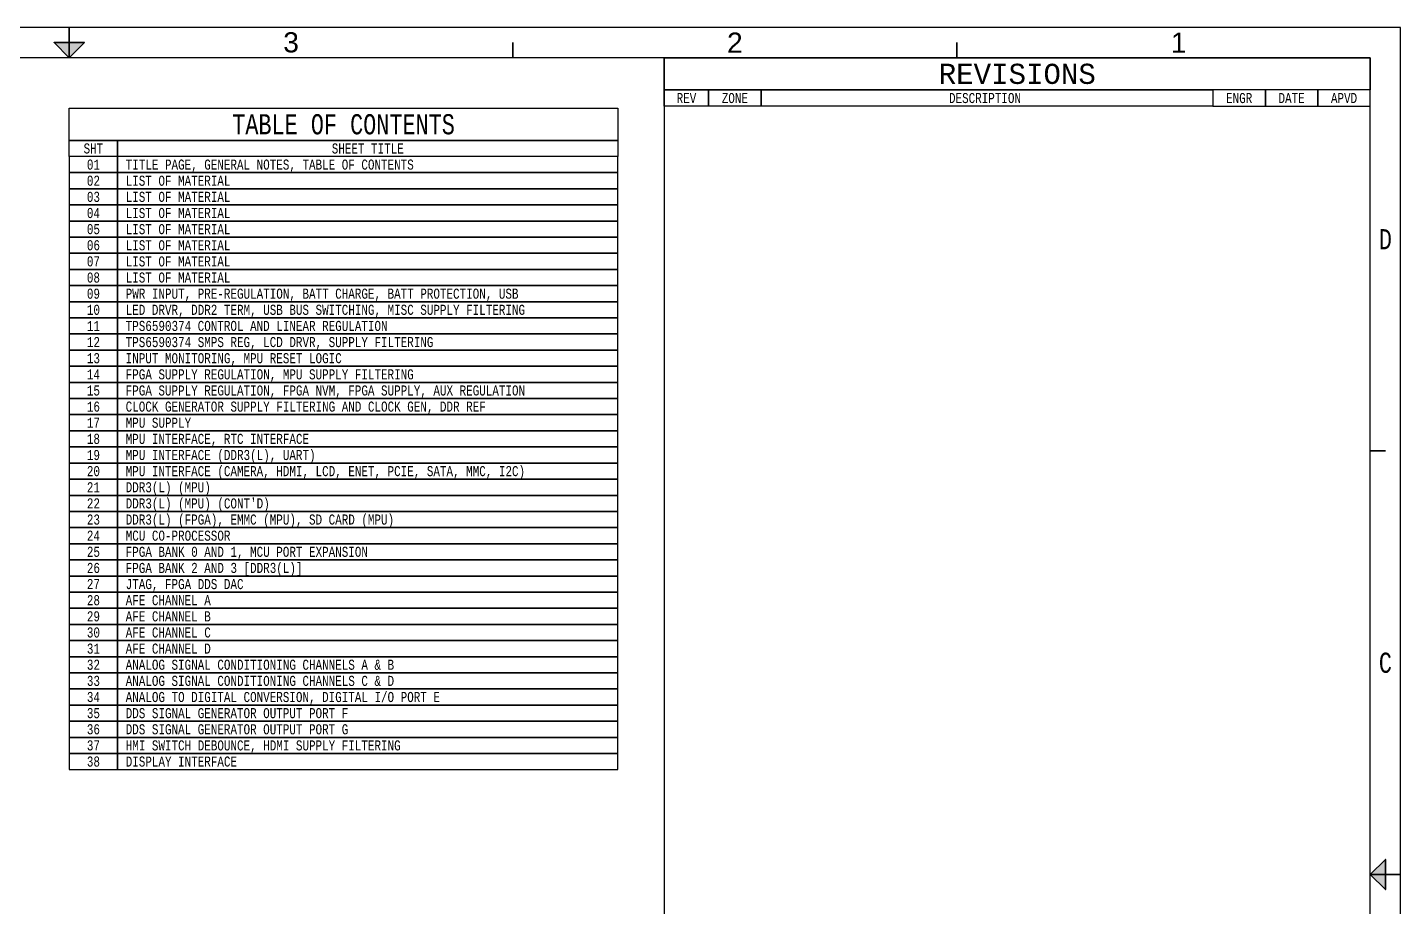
# Paper-space layout '01' of a CAD drawing. Header units: inches. Extents: x 0.2 to 16.8, y 0.2 to 10.8.
# Drawn here: x 8.24 to 16.75, y 5.3 to 10.75 of the extents above; entities that cross this region are included whole.
import ezdxf
from ezdxf.enums import TextEntityAlignment as Align

# ---------------------------------------------------------------- set-up
doc = ezdxf.new("R2010")
doc.units = ezdxf.units.IN
doc.header["$MEASUREMENT"] = 0
doc.layers.add('BORDER', color=13, linetype='Continuous')
doc.layers.add('TEXT', color=252, linetype='Continuous')
doc.styles.add('Monotxt_75', font='monotxt.shx', dxfattribs={"width": 0.75})
doc.styles.get("Standard").update_dxf_attribs({"font": 'arial.ttf'})

# ---------------------------------------------------------------- blocks, each defined once
blk = doc.blocks.new('ANSI B Frame')
at = {"layer": 'BORDER', "lineweight": 35}
h = blk.add_hatch(color=256, dxfattribs=at)
h.dxf.hatch_style = 1
h.paths.add_polyline_path([(8.59375, 10.65625), (8.5, 10.65625), (8.5, 10.5625)])
h.paths.add_polyline_path([(8.5, 10.5625), (8.5, 10.65625), (8.40625, 10.65625)])
h = blk.add_hatch(color=256, dxfattribs=at)
h.dxf.hatch_style = 1
h.paths.add_polyline_path([(16.65625, 5.59375), (16.65625, 5.5), (16.5625, 5.5)])
h.paths.add_polyline_path([(16.5625, 5.5), (16.65625, 5.5), (16.65625, 5.40625)])
at = {"layer": 'BORDER'}
for points in [[(0.25, 0.25), (16.75, 0.25), (16.75, 10.75), (0.25, 10.75)], [(0.4375, 0.4375), (16.5625, 0.4375), (16.5625, 10.5625), (0.4375, 10.5625)]]:
    blk.add_lwpolyline(points, close=True, dxfattribs=at)
at = {"layer": 'BORDER', "lineweight": 35}
for points in [[(8.5, 10.5625), (8.5, 10.75)], [(11.25, 10.65625), (11.25, 10.5625)], [(14, 10.65625), (14, 10.5625)], [(16.65625, 8.125), (16.5625, 8.125)], [(16.5625, 5.5), (16.75, 5.5)]]:
    blk.add_lwpolyline(points, dxfattribs=at)
for points in [[(8.5, 10.5625), (8.59375, 10.65625), (8.40625, 10.65625)], [(16.5625, 5.5), (16.65625, 5.59375), (16.65625, 5.40625)]]:
    blk.add_lwpolyline(points, close=True, dxfattribs=at)
at = {"layer": 'BORDER', "style": 'Monotxt_75', "width": 0.75}
for s, p in [('D', (16.65625, 9.4375)), ('C', (16.65625, 6.8125))]:
    blk.add_text(s, height=0.125, dxfattribs=at).set_placement(p, align=Align.MIDDLE_CENTER)
at = {"layer": 'BORDER', "flags": 8}
for tag, p in [('ZN6', (1.625, 10.65787)), ('ZN5', (4.375, 10.66009)), ('ZN3', (9.875, 10.65796)), ('ZN4', (7.125, 10.65625)), ('ZN2', (12.625, 10.65574)), ('ZN1', (15.375, 10.65574)), ('ZN6', (1.625, 0.34375)), ('ZN5', (4.375, 0.34375)), ('ZN4', (7.125, 0.34375)), ('ZN3', (9.875, 0.34375)), ('ZN2', (12.625, 0.34375)), ('ZN1', (15.375, 0.34375))]:
    blk.add_attdef(tag, text='', height=0.125, dxfattribs=at).set_placement(p, align=Align.MIDDLE_CENTER)
at = {"layer": 'TEXT', "style": 'Monotxt_75', "width": 0.75, "flags": 8}
for tag, height, p in [('DESRP', 0.0625, (13.625, 1)), ('DWG_NO', 0.1875, (13.9625, 0.7125))]:
    blk.add_attdef(tag, text='', height=height, dxfattribs=at).set_placement(p, align=Align.MIDDLE_LEFT)
for tag, height, p in [('SHTSZ', 0.1875, (13.7375, 0.7125)), ('REV', 0.1875, (16.4125, 0.7125)), ('SCALE', 0.0625, (14.15625, 0.5)), ('REVDATE', 0.0625, (15.11875, 0.5)), ('CURRSHT', 0.0625, (16.0625, 0.5)), ('LASTSHT', 0.0625, (16.4375, 0.5))]:
    blk.add_attdef(tag, text='', height=height, dxfattribs=at).set_placement(p, align=Align.MIDDLE_CENTER)
blk = doc.blocks.new('ANSI B Front')
at = {"layer": 'BORDER'}
for points in [[(12.1875, 0.4375), (16.5625, 0.4375), (16.5625, 10.5625), (12.1875, 10.5625)], [(12.1875, 1.6875), (13.5625, 1.6875), (13.5625, 1.1075), (12.1875, 1.1075)], [(13.5625, 1.6875), (16.5625, 1.6875), (16.5625, 1.0625), (13.5625, 1.0625)], [(12.1875, 1.1075), (13.1875, 1.1075), (13.1875, 0.94), (12.1875, 0.94)], [(13.1875, 1.1075), (13.5625, 1.1075), (13.5625, 0.94), (13.1875, 0.94)], [(12.1875, 0.94), (13.1875, 0.94), (13.1875, 0.7725), (12.1875, 0.7725)], [(13.1875, 0.94), (13.5625, 0.94), (13.5625, 0.7725), (13.1875, 0.7725)], [(12.1875, 0.7725), (13.1875, 0.7725), (13.1875, 0.605), (12.1875, 0.605)], [(13.1875, 0.7725), (13.5625, 0.7725), (13.5625, 0.605), (13.1875, 0.605)], [(12.1875, 0.605), (13.1875, 0.605), (13.1875, 0.4375), (12.1875, 0.4375)], [(13.1875, 0.605), (13.5625, 0.605), (13.5625, 0.4375), (13.1875, 0.4375)]]:
    blk.add_lwpolyline(points, close=True, dxfattribs=at)
at = {"layer": 'BORDER', "style": 'Monotxt_75', "width": 0.75}
for s, p in [('DRAFTER:', (12.2125, 1.07125)), ('DATE:', (13.2125, 1.07125)), ('CHECKED:', (12.2125, 0.90375)), ('DATE:', (13.2125, 0.90375)), ('ENGINEER:', (12.2125, 0.73625)), ('DATE:', (13.2125, 0.73625)), ('APPROVED:', (12.2125, 0.56875)), ('DATE:', (13.2125, 0.56875))]:
    blk.add_text(s, height=0.045, dxfattribs=at).set_placement(p, align=Align.MIDDLE_LEFT)
at = {"layer": 'BORDER', "insert": (12.875, 1.3975), "char_height": 0.0625, "width": 1.325, "attachment_point": 5, "style": 'Monotxt_75'}
blk.add_mtext('INTEGRATED MICROSYSTEM\\PELECTRONICS, LLC\\P4605 BUNKER HILL LANE\\PVIRGINIA BEACH, VA 23462', dxfattribs=at)
at = {"layer": 'TEXT', "style": 'Monotxt_75', "width": 0.75, "flags": 8}
for tag, p in [('TITLE_L1', (15.0625, 1.5625)), ('TITLE_L2', (15.0625, 1.375)), ('TITLE_L3', (15.0625, 1.1875))]:
    blk.add_attdef(tag, text='', height=0.125, dxfattribs=at).set_placement(p, align=Align.MIDDLE_CENTER)
for tag, p in [('DRAFT_SIG', (12.2125, 0.99625)), ('DRAFT_DATE', (13.2125, 0.99625)), ('CHECK_SIG', (12.2125, 0.82875)), ('CHECK_DATE', (13.2125, 0.82875)), ('ENG_SIG', (12.2125, 0.66125)), ('ENG_DATE', (13.2125, 0.66125)), ('APP_SIG', (12.2125, 0.49375)), ('APP_DATE', (13.2125, 0.49375))]:
    blk.add_attdef(tag, text='', height=0.0625, dxfattribs=at).set_placement(p, align=Align.MIDDLE_LEFT)
blk = doc.blocks.new('ANSI B Revisions')
at = {"layer": 'BORDER'}
for points in [[(12.1875, 10.5625), (16.5625, 10.5625), (16.5625, 10.3625), (12.1875, 10.3625)], [(12.1875, 10.3625), (12.4625, 10.3625), (12.4625, 10.2625), (12.1875, 10.2625)], [(12.4625, 10.3625), (12.7875, 10.3625), (12.7875, 10.2625), (12.4625, 10.2625)], [(12.7875, 10.3625), (15.5875, 10.3625), (15.5875, 10.2625), (12.7875, 10.2625)], [(15.9125, 10.3625), (15.5875, 10.3625), (15.5875, 10.2625), (15.9125, 10.2625)], [(16.2375, 10.3625), (15.9125, 10.3625), (15.9125, 10.2625), (16.2375, 10.2625)], [(16.5625, 10.3625), (16.2375, 10.3625), (16.2375, 10.2625), (16.5625, 10.2625)]]:
    blk.add_lwpolyline(points, close=True, dxfattribs=at)
at = {"layer": 'BORDER', "style": 'Monotxt_75'}
blk.add_text('REVISIONS', height=0.125, dxfattribs=at).set_placement((14.375, 10.4625), align=Align.MIDDLE_CENTER)
at = {"layer": 'BORDER', "style": 'Monotxt_75', "width": 0.75}
for s, p in [('REV', (12.325, 10.3125)), ('ZONE', (12.625, 10.3125)), ('DESCRIPTION', (14.175, 10.3125)), ('ENGR', (15.75, 10.3125)), ('DATE', (16.075, 10.3125)), ('APVD', (16.4, 10.3125))]:
    blk.add_text(s, height=0.0625, dxfattribs=at).set_placement(p, align=Align.MIDDLE_CENTER)
blk = doc.blocks.new('TOC_HEADER')
at = {"layer": 'BORDER'}
for points in [[(0, 0), (3.4, 0), (3.4, -0.2), (0, -0.2)], [(0, -0.2), (0.3, -0.2), (0.3, -0.3), (0, -0.3)], [(0.3, -0.2), (3.4, -0.2), (3.4, -0.3), (0.3, -0.3)]]:
    blk.add_lwpolyline(points, close=True, dxfattribs=at)
at = {"layer": 'TEXT', "style": 'Monotxt_75', "width": 0.75}
for s, height, p in [('TABLE OF CONTENTS', 0.125, (1.7, -0.1)), ('SHT', 0.0625, (0.15, -0.25)), ('SHEET TITLE', 0.0625, (1.85, -0.25))]:
    blk.add_text(s, height=height, dxfattribs=at).set_placement(p, align=Align.MIDDLE_CENTER)
blk = doc.blocks.new('TOC_LINE')
at = {"layer": 'BORDER'}
blk.add_lwpolyline([(0, 0), (0, -0.1), (0.3, -0.1), (0.3, 0), (0.3, -0.1), (3.4, -0.1), (3.4, 0)], close=True, dxfattribs=at)
at = {"layer": 'TEXT', "style": 'Monotxt_75', "width": 0.75, "flags": 8}
blk.add_attdef('SHT', text='', height=0.0625, dxfattribs=at).set_placement((0.15, -0.05), align=Align.MIDDLE_CENTER)
blk.add_attdef('SHT_TITLE', text='', height=0.0625, dxfattribs=at).set_placement((0.35, -0.05), align=Align.MIDDLE_LEFT)

psp = doc.layouts.new('01')

# ---------------------------------------------------------------- block references
ref = psp.add_blockref('ANSI B Frame', (0, 0))
ref.add_attrib('ZN1', '1', dxfattribs={"layer": 'BORDER', "height": 0.125}).set_placement((15.375, 10.65574), align=Align.MIDDLE_CENTER)
ref.add_attrib('ZN2', '2', dxfattribs={"layer": 'BORDER', "height": 0.125}).set_placement((12.625, 10.65574), align=Align.MIDDLE_CENTER)
ref.add_attrib('ZN3', '3', dxfattribs={"layer": 'BORDER', "height": 0.125}).set_placement((9.875, 10.65796), align=Align.MIDDLE_CENTER)
ref = psp.add_blockref('ANSI B Front', (0, 0))
ref.add_attrib('TITLE_L1', 'TECH SPEC', dxfattribs={"layer": 'TEXT', "height": 0.125, "style": 'Monotxt_75', "width": 0.75}).set_placement((15.0625, 1.5625), align=Align.MIDDLE_CENTER)
ref.add_attrib('TITLE_L2', 'UMPTY SQUAT', dxfattribs={"layer": 'TEXT', "height": 0.125, "style": 'Monotxt_75', "width": 0.75}).set_placement((15.0625, 1.375), align=Align.MIDDLE_CENTER)
ref.add_attrib('TITLE_L3', 'FRONT PAGE', dxfattribs={"layer": 'TEXT', "height": 0.125, "style": 'Monotxt_75', "width": 0.75}).set_placement((15.0625, 1.1875), align=Align.MIDDLE_CENTER)
ref.add_attrib('ENG_DATE', 'DATE', dxfattribs={"layer": 'TEXT', "height": 0.0625, "style": 'Monotxt_75', "width": 0.75}).set_placement((13.2125, 0.66125), align=Align.MIDDLE_LEFT)
ref.add_attrib('ENG_SIG', 'NAME /S/', dxfattribs={"layer": 'TEXT', "height": 0.0625, "style": 'Monotxt_75', "width": 0.75}).set_placement((12.2125, 0.66125), align=Align.MIDDLE_LEFT)
ref.add_attrib('CHECK_DATE', 'DATE', dxfattribs={"layer": 'TEXT', "height": 0.0625, "style": 'Monotxt_75', "width": 0.75}).set_placement((13.2125, 0.82875), align=Align.MIDDLE_LEFT)
ref.add_attrib('CHECK_SIG', 'NAME /S/', dxfattribs={"layer": 'TEXT', "height": 0.0625, "style": 'Monotxt_75', "width": 0.75}).set_placement((12.2125, 0.82875), align=Align.MIDDLE_LEFT)
ref.add_attrib('DRAFT_DATE', 'DATE', dxfattribs={"layer": 'TEXT', "height": 0.0625, "style": 'Monotxt_75', "width": 0.75}).set_placement((13.2125, 0.99625), align=Align.MIDDLE_LEFT)
ref.add_attrib('DRAFT_SIG', 'NAME /S/', dxfattribs={"layer": 'TEXT', "height": 0.0625, "style": 'Monotxt_75', "width": 0.75}).set_placement((12.2125, 0.99625), align=Align.MIDDLE_LEFT)
ref.add_attrib('APP_DATE', 'DATE', dxfattribs={"layer": 'TEXT', "height": 0.0625, "style": 'Monotxt_75', "width": 0.75}).set_placement((13.2125, 0.49375), align=Align.MIDDLE_LEFT)
ref.add_attrib('APP_SIG', 'NAME /S/', dxfattribs={"layer": 'TEXT', "height": 0.0625, "style": 'Monotxt_75', "width": 0.75}).set_placement((12.2125, 0.49375), align=Align.MIDDLE_LEFT)
psp.add_blockref('ANSI B Revisions', (0, 0))
at = {"layer": 'TEXT'}
psp.add_blockref('TOC_HEADER', (8.5, 10.25), dxfattribs=at)
ref = psp.add_blockref('TOC_LINE', (8.5, 9.95), dxfattribs=at)
ref.add_attrib('SHT', '01', dxfattribs={"height": 0.0625, "style": 'Monotxt_75', "width": 0.75}).set_placement((8.65, 9.9), align=Align.MIDDLE_CENTER)
ref.add_attrib('SHT_TITLE', 'TITLE PAGE, GENERAL NOTES, TABLE OF CONTENTS', dxfattribs={"height": 0.0625, "style": 'Monotxt_75', "width": 0.75}).set_placement((8.85, 9.9), align=Align.MIDDLE_LEFT)
ref = psp.add_blockref('TOC_LINE', (8.5, 9.85), dxfattribs=at)
ref.add_attrib('SHT', '02', dxfattribs={"height": 0.0625, "style": 'Monotxt_75', "width": 0.75}).set_placement((8.65, 9.8), align=Align.MIDDLE_CENTER)
ref.add_attrib('SHT_TITLE', 'LIST OF MATERIAL', dxfattribs={"height": 0.0625, "style": 'Monotxt_75', "width": 0.75}).set_placement((8.85, 9.8), align=Align.MIDDLE_LEFT)
ref = psp.add_blockref('TOC_LINE', (8.5, 9.75), dxfattribs=at)
ref.add_attrib('SHT', '03', dxfattribs={"height": 0.0625, "style": 'Monotxt_75', "width": 0.75}).set_placement((8.65, 9.7), align=Align.MIDDLE_CENTER)
ref.add_attrib('SHT_TITLE', 'LIST OF MATERIAL', dxfattribs={"height": 0.0625, "style": 'Monotxt_75', "width": 0.75}).set_placement((8.85, 9.7), align=Align.MIDDLE_LEFT)
ref = psp.add_blockref('TOC_LINE', (8.5, 9.65), dxfattribs=at)
ref.add_attrib('SHT', '04', dxfattribs={"height": 0.0625, "style": 'Monotxt_75', "width": 0.75}).set_placement((8.65, 9.6), align=Align.MIDDLE_CENTER)
ref.add_attrib('SHT_TITLE', 'LIST OF MATERIAL', dxfattribs={"height": 0.0625, "style": 'Monotxt_75', "width": 0.75}).set_placement((8.85, 9.6), align=Align.MIDDLE_LEFT)
ref = psp.add_blockref('TOC_LINE', (8.5, 9.55), dxfattribs=at)
ref.add_attrib('SHT', '05', dxfattribs={"height": 0.0625, "style": 'Monotxt_75', "width": 0.75}).set_placement((8.65, 9.5), align=Align.MIDDLE_CENTER)
ref.add_attrib('SHT_TITLE', 'LIST OF MATERIAL', dxfattribs={"height": 0.0625, "style": 'Monotxt_75', "width": 0.75}).set_placement((8.85, 9.5), align=Align.MIDDLE_LEFT)
ref = psp.add_blockref('TOC_LINE', (8.5, 9.45), dxfattribs=at)
ref.add_attrib('SHT', '06', dxfattribs={"height": 0.0625, "style": 'Monotxt_75', "width": 0.75}).set_placement((8.65, 9.4), align=Align.MIDDLE_CENTER)
ref.add_attrib('SHT_TITLE', 'LIST OF MATERIAL', dxfattribs={"height": 0.0625, "style": 'Monotxt_75', "width": 0.75}).set_placement((8.85, 9.4), align=Align.MIDDLE_LEFT)
ref = psp.add_blockref('TOC_LINE', (8.5, 9.35), dxfattribs=at)
ref.add_attrib('SHT', '07', dxfattribs={"height": 0.0625, "style": 'Monotxt_75', "width": 0.75}).set_placement((8.65, 9.3), align=Align.MIDDLE_CENTER)
ref.add_attrib('SHT_TITLE', 'LIST OF MATERIAL', dxfattribs={"height": 0.0625, "style": 'Monotxt_75', "width": 0.75}).set_placement((8.85, 9.3), align=Align.MIDDLE_LEFT)
ref = psp.add_blockref('TOC_LINE', (8.5, 9.25), dxfattribs=at)
ref.add_attrib('SHT', '08', dxfattribs={"height": 0.0625, "style": 'Monotxt_75', "width": 0.75}).set_placement((8.65, 9.2), align=Align.MIDDLE_CENTER)
ref.add_attrib('SHT_TITLE', 'LIST OF MATERIAL', dxfattribs={"height": 0.0625, "style": 'Monotxt_75', "width": 0.75}).set_placement((8.85, 9.2), align=Align.MIDDLE_LEFT)
ref = psp.add_blockref('TOC_LINE', (8.5, 9.15), dxfattribs=at)
ref.add_attrib('SHT', '09', dxfattribs={"height": 0.0625, "style": 'Monotxt_75', "width": 0.75}).set_placement((8.65, 9.1), align=Align.MIDDLE_CENTER)
ref.add_attrib('SHT_TITLE', 'PWR INPUT, PRE-REGULATION, BATT CHARGE, BATT PROTECTION, USB', dxfattribs={"height": 0.0625, "style": 'Monotxt_75', "width": 0.75}).set_placement((8.85, 9.1), align=Align.MIDDLE_LEFT)
ref = psp.add_blockref('TOC_LINE', (8.5, 9.05), dxfattribs=at)
ref.add_attrib('SHT', '10', dxfattribs={"height": 0.0625, "style": 'Monotxt_75', "width": 0.75}).set_placement((8.65, 9), align=Align.MIDDLE_CENTER)
ref.add_attrib('SHT_TITLE', 'LED DRVR, DDR2 TERM, USB BUS SWITCHING, MISC SUPPLY FILTERING', dxfattribs={"height": 0.0625, "style": 'Monotxt_75', "width": 0.75}).set_placement((8.85, 9), align=Align.MIDDLE_LEFT)
ref = psp.add_blockref('TOC_LINE', (8.5, 8.95), dxfattribs=at)
ref.add_attrib('SHT', '11', dxfattribs={"height": 0.0625, "style": 'Monotxt_75', "width": 0.75}).set_placement((8.65, 8.9), align=Align.MIDDLE_CENTER)
ref.add_attrib('SHT_TITLE', 'TPS6590374 CONTROL AND LINEAR REGULATION', dxfattribs={"height": 0.0625, "style": 'Monotxt_75', "width": 0.75}).set_placement((8.85, 8.9), align=Align.MIDDLE_LEFT)
ref = psp.add_blockref('TOC_LINE', (8.5, 8.85), dxfattribs=at)
ref.add_attrib('SHT', '12', dxfattribs={"height": 0.0625, "style": 'Monotxt_75', "width": 0.75}).set_placement((8.65, 8.8), align=Align.MIDDLE_CENTER)
ref.add_attrib('SHT_TITLE', 'TPS6590374 SMPS REG, LCD DRVR, SUPPLY FILTERING', dxfattribs={"height": 0.0625, "style": 'Monotxt_75', "width": 0.75}).set_placement((8.85, 8.8), align=Align.MIDDLE_LEFT)
ref = psp.add_blockref('TOC_LINE', (8.5, 8.75), dxfattribs=at)
ref.add_attrib('SHT', '13', dxfattribs={"height": 0.0625, "style": 'Monotxt_75', "width": 0.75}).set_placement((8.65, 8.7), align=Align.MIDDLE_CENTER)
ref.add_attrib('SHT_TITLE', 'INPUT MONITORING, MPU RESET LOGIC', dxfattribs={"height": 0.0625, "style": 'Monotxt_75', "width": 0.75}).set_placement((8.85, 8.7), align=Align.MIDDLE_LEFT)
ref = psp.add_blockref('TOC_LINE', (8.5, 8.65), dxfattribs=at)
ref.add_attrib('SHT', '14', dxfattribs={"height": 0.0625, "style": 'Monotxt_75', "width": 0.75}).set_placement((8.65, 8.6), align=Align.MIDDLE_CENTER)
ref.add_attrib('SHT_TITLE', 'FPGA SUPPLY REGULATION, MPU SUPPLY FILTERING', dxfattribs={"height": 0.0625, "style": 'Monotxt_75', "width": 0.75}).set_placement((8.85, 8.6), align=Align.MIDDLE_LEFT)
ref = psp.add_blockref('TOC_LINE', (8.5, 8.55), dxfattribs=at)
ref.add_attrib('SHT', '15', dxfattribs={"height": 0.0625, "style": 'Monotxt_75', "width": 0.75}).set_placement((8.65, 8.5), align=Align.MIDDLE_CENTER)
ref.add_attrib('SHT_TITLE', 'FPGA SUPPLY REGULATION, FPGA NVM, FPGA SUPPLY, AUX REGULATION', dxfattribs={"height": 0.0625, "style": 'Monotxt_75', "width": 0.75}).set_placement((8.85, 8.5), align=Align.MIDDLE_LEFT)
ref = psp.add_blockref('TOC_LINE', (8.5, 8.45), dxfattribs=at)
ref.add_attrib('SHT', '16', dxfattribs={"height": 0.0625, "style": 'Monotxt_75', "width": 0.75}).set_placement((8.65, 8.4), align=Align.MIDDLE_CENTER)
ref.add_attrib('SHT_TITLE', 'CLOCK GENERATOR SUPPLY FILTERING AND CLOCK GEN, DDR REF', dxfattribs={"height": 0.0625, "style": 'Monotxt_75', "width": 0.75}).set_placement((8.85, 8.4), align=Align.MIDDLE_LEFT)
ref = psp.add_blockref('TOC_LINE', (8.5, 8.35), dxfattribs=at)
ref.add_attrib('SHT', '17', dxfattribs={"height": 0.0625, "style": 'Monotxt_75', "width": 0.75}).set_placement((8.65, 8.3), align=Align.MIDDLE_CENTER)
ref.add_attrib('SHT_TITLE', 'MPU SUPPLY', dxfattribs={"height": 0.0625, "style": 'Monotxt_75', "width": 0.75}).set_placement((8.85, 8.3), align=Align.MIDDLE_LEFT)
ref = psp.add_blockref('TOC_LINE', (8.5, 8.25), dxfattribs=at)
ref.add_attrib('SHT', '18', dxfattribs={"height": 0.0625, "style": 'Monotxt_75', "width": 0.75}).set_placement((8.65, 8.2), align=Align.MIDDLE_CENTER)
ref.add_attrib('SHT_TITLE', 'MPU INTERFACE, RTC INTERFACE', dxfattribs={"height": 0.0625, "style": 'Monotxt_75', "width": 0.75}).set_placement((8.85, 8.2), align=Align.MIDDLE_LEFT)
ref = psp.add_blockref('TOC_LINE', (8.5, 8.15), dxfattribs=at)
ref.add_attrib('SHT', '19', dxfattribs={"height": 0.0625, "style": 'Monotxt_75', "width": 0.75}).set_placement((8.65, 8.1), align=Align.MIDDLE_CENTER)
ref.add_attrib('SHT_TITLE', 'MPU INTERFACE (DDR3(L), UART)', dxfattribs={"height": 0.0625, "style": 'Monotxt_75', "width": 0.75}).set_placement((8.85, 8.1), align=Align.MIDDLE_LEFT)
ref = psp.add_blockref('TOC_LINE', (8.5, 8.05), dxfattribs=at)
ref.add_attrib('SHT', '20', dxfattribs={"height": 0.0625, "style": 'Monotxt_75', "width": 0.75}).set_placement((8.65, 8), align=Align.MIDDLE_CENTER)
ref.add_attrib('SHT_TITLE', 'MPU INTERFACE (CAMERA, HDMI, LCD, ENET, PCIE, SATA, MMC, I2C)', dxfattribs={"height": 0.0625, "style": 'Monotxt_75', "width": 0.75}).set_placement((8.85, 8), align=Align.MIDDLE_LEFT)
ref = psp.add_blockref('TOC_LINE', (8.5, 7.95), dxfattribs=at)
ref.add_attrib('SHT', '21', dxfattribs={"height": 0.0625, "style": 'Monotxt_75', "width": 0.75}).set_placement((8.65, 7.9), align=Align.MIDDLE_CENTER)
ref.add_attrib('SHT_TITLE', 'DDR3(L) (MPU)', dxfattribs={"height": 0.0625, "style": 'Monotxt_75', "width": 0.75}).set_placement((8.85, 7.9), align=Align.MIDDLE_LEFT)
ref = psp.add_blockref('TOC_LINE', (8.5, 7.85), dxfattribs=at)
ref.add_attrib('SHT', '22', dxfattribs={"height": 0.0625, "style": 'Monotxt_75', "width": 0.75}).set_placement((8.65, 7.8), align=Align.MIDDLE_CENTER)
ref.add_attrib('SHT_TITLE', "DDR3(L) (MPU) (CONT'D)", dxfattribs={"height": 0.0625, "style": 'Monotxt_75', "width": 0.75}).set_placement((8.85, 7.8), align=Align.MIDDLE_LEFT)
ref = psp.add_blockref('TOC_LINE', (8.5, 7.75), dxfattribs=at)
ref.add_attrib('SHT', '23', dxfattribs={"height": 0.0625, "style": 'Monotxt_75', "width": 0.75}).set_placement((8.65, 7.7), align=Align.MIDDLE_CENTER)
ref.add_attrib('SHT_TITLE', 'DDR3(L) (FPGA), EMMC (MPU), SD CARD (MPU)', dxfattribs={"height": 0.0625, "style": 'Monotxt_75', "width": 0.75}).set_placement((8.85, 7.7), align=Align.MIDDLE_LEFT)
ref = psp.add_blockref('TOC_LINE', (8.5, 7.65), dxfattribs=at)
ref.add_attrib('SHT', '24', dxfattribs={"height": 0.0625, "style": 'Monotxt_75', "width": 0.75}).set_placement((8.65, 7.6), align=Align.MIDDLE_CENTER)
ref.add_attrib('SHT_TITLE', 'MCU CO-PROCESSOR', dxfattribs={"height": 0.0625, "style": 'Monotxt_75', "width": 0.75}).set_placement((8.85, 7.6), align=Align.MIDDLE_LEFT)
ref = psp.add_blockref('TOC_LINE', (8.5, 7.55), dxfattribs=at)
ref.add_attrib('SHT', '25', dxfattribs={"height": 0.0625, "style": 'Monotxt_75', "width": 0.75}).set_placement((8.65, 7.5), align=Align.MIDDLE_CENTER)
ref.add_attrib('SHT_TITLE', 'FPGA BANK 0 AND 1, MCU PORT EXPANSION', dxfattribs={"height": 0.0625, "style": 'Monotxt_75', "width": 0.75}).set_placement((8.85, 7.5), align=Align.MIDDLE_LEFT)
ref = psp.add_blockref('TOC_LINE', (8.5, 7.45), dxfattribs=at)
ref.add_attrib('SHT', '26', dxfattribs={"height": 0.0625, "style": 'Monotxt_75', "width": 0.75}).set_placement((8.65, 7.4), align=Align.MIDDLE_CENTER)
ref.add_attrib('SHT_TITLE', 'FPGA BANK 2 AND 3 [DDR3(L)]', dxfattribs={"height": 0.0625, "style": 'Monotxt_75', "width": 0.75}).set_placement((8.85, 7.4), align=Align.MIDDLE_LEFT)
ref = psp.add_blockref('TOC_LINE', (8.5, 7.35), dxfattribs=at)
ref.add_attrib('SHT', '27', dxfattribs={"height": 0.0625, "style": 'Monotxt_75', "width": 0.75}).set_placement((8.65, 7.3), align=Align.MIDDLE_CENTER)
ref.add_attrib('SHT_TITLE', 'JTAG, FPGA DDS DAC', dxfattribs={"height": 0.0625, "style": 'Monotxt_75', "width": 0.75}).set_placement((8.85, 7.3), align=Align.MIDDLE_LEFT)
ref = psp.add_blockref('TOC_LINE', (8.5, 7.25), dxfattribs=at)
ref.add_attrib('SHT', '28', dxfattribs={"height": 0.0625, "style": 'Monotxt_75', "width": 0.75}).set_placement((8.65, 7.2), align=Align.MIDDLE_CENTER)
ref.add_attrib('SHT_TITLE', 'AFE CHANNEL A', dxfattribs={"height": 0.0625, "style": 'Monotxt_75', "width": 0.75}).set_placement((8.85, 7.2), align=Align.MIDDLE_LEFT)
ref = psp.add_blockref('TOC_LINE', (8.5, 7.15), dxfattribs=at)
ref.add_attrib('SHT', '29', dxfattribs={"height": 0.0625, "style": 'Monotxt_75', "width": 0.75}).set_placement((8.65, 7.1), align=Align.MIDDLE_CENTER)
ref.add_attrib('SHT_TITLE', 'AFE CHANNEL B', dxfattribs={"height": 0.0625, "style": 'Monotxt_75', "width": 0.75}).set_placement((8.85, 7.1), align=Align.MIDDLE_LEFT)
ref = psp.add_blockref('TOC_LINE', (8.5, 7.05), dxfattribs=at)
ref.add_attrib('SHT', '30', dxfattribs={"height": 0.0625, "style": 'Monotxt_75', "width": 0.75}).set_placement((8.65, 7), align=Align.MIDDLE_CENTER)
ref.add_attrib('SHT_TITLE', 'AFE CHANNEL C', dxfattribs={"height": 0.0625, "style": 'Monotxt_75', "width": 0.75}).set_placement((8.85, 7), align=Align.MIDDLE_LEFT)
ref = psp.add_blockref('TOC_LINE', (8.5, 6.95), dxfattribs=at)
ref.add_attrib('SHT', '31', dxfattribs={"height": 0.0625, "style": 'Monotxt_75', "width": 0.75}).set_placement((8.65, 6.9), align=Align.MIDDLE_CENTER)
ref.add_attrib('SHT_TITLE', 'AFE CHANNEL D', dxfattribs={"height": 0.0625, "style": 'Monotxt_75', "width": 0.75}).set_placement((8.85, 6.9), align=Align.MIDDLE_LEFT)
ref = psp.add_blockref('TOC_LINE', (8.5, 6.85), dxfattribs=at)
ref.add_attrib('SHT', '32', dxfattribs={"height": 0.0625, "style": 'Monotxt_75', "width": 0.75}).set_placement((8.65, 6.8), align=Align.MIDDLE_CENTER)
ref.add_attrib('SHT_TITLE', 'ANALOG SIGNAL CONDITIONING CHANNELS A & B', dxfattribs={"height": 0.0625, "style": 'Monotxt_75', "width": 0.75}).set_placement((8.85, 6.8), align=Align.MIDDLE_LEFT)
ref = psp.add_blockref('TOC_LINE', (8.5, 6.75), dxfattribs=at)
ref.add_attrib('SHT', '33', dxfattribs={"height": 0.0625, "style": 'Monotxt_75', "width": 0.75}).set_placement((8.65, 6.7), align=Align.MIDDLE_CENTER)
ref.add_attrib('SHT_TITLE', 'ANALOG SIGNAL CONDITIONING CHANNELS C & D', dxfattribs={"height": 0.0625, "style": 'Monotxt_75', "width": 0.75}).set_placement((8.85, 6.7), align=Align.MIDDLE_LEFT)
ref = psp.add_blockref('TOC_LINE', (8.5, 6.65), dxfattribs=at)
ref.add_attrib('SHT', '34', dxfattribs={"height": 0.0625, "style": 'Monotxt_75', "width": 0.75}).set_placement((8.65, 6.6), align=Align.MIDDLE_CENTER)
ref.add_attrib('SHT_TITLE', 'ANALOG TO DIGITAL CONVERSION, DIGITAL I/O PORT E', dxfattribs={"height": 0.0625, "style": 'Monotxt_75', "width": 0.75}).set_placement((8.85, 6.6), align=Align.MIDDLE_LEFT)
ref = psp.add_blockref('TOC_LINE', (8.5, 6.55), dxfattribs=at)
ref.add_attrib('SHT', '35', dxfattribs={"height": 0.0625, "style": 'Monotxt_75', "width": 0.75}).set_placement((8.65, 6.5), align=Align.MIDDLE_CENTER)
ref.add_attrib('SHT_TITLE', 'DDS SIGNAL GENERATOR OUTPUT PORT F', dxfattribs={"height": 0.0625, "style": 'Monotxt_75', "width": 0.75}).set_placement((8.85, 6.5), align=Align.MIDDLE_LEFT)
ref = psp.add_blockref('TOC_LINE', (8.5, 6.45), dxfattribs=at)
ref.add_attrib('SHT', '36', dxfattribs={"height": 0.0625, "style": 'Monotxt_75', "width": 0.75}).set_placement((8.65, 6.4), align=Align.MIDDLE_CENTER)
ref.add_attrib('SHT_TITLE', 'DDS SIGNAL GENERATOR OUTPUT PORT G', dxfattribs={"height": 0.0625, "style": 'Monotxt_75', "width": 0.75}).set_placement((8.85, 6.4), align=Align.MIDDLE_LEFT)
ref = psp.add_blockref('TOC_LINE', (8.5, 6.35), dxfattribs=at)
ref.add_attrib('SHT', '37', dxfattribs={"height": 0.0625, "style": 'Monotxt_75', "width": 0.75}).set_placement((8.65, 6.3), align=Align.MIDDLE_CENTER)
ref.add_attrib('SHT_TITLE', 'HMI SWITCH DEBOUNCE, HDMI SUPPLY FILTERING', dxfattribs={"height": 0.0625, "style": 'Monotxt_75', "width": 0.75}).set_placement((8.85, 6.3), align=Align.MIDDLE_LEFT)
ref = psp.add_blockref('TOC_LINE', (8.5, 6.25), dxfattribs=at)
ref.add_attrib('SHT', '38', dxfattribs={"height": 0.0625, "style": 'Monotxt_75', "width": 0.75}).set_placement((8.65, 6.2), align=Align.MIDDLE_CENTER)
ref.add_attrib('SHT_TITLE', 'DISPLAY INTERFACE', dxfattribs={"height": 0.0625, "style": 'Monotxt_75', "width": 0.75}).set_placement((8.85, 6.2), align=Align.MIDDLE_LEFT)

doc.saveas('drawing.dxf')
